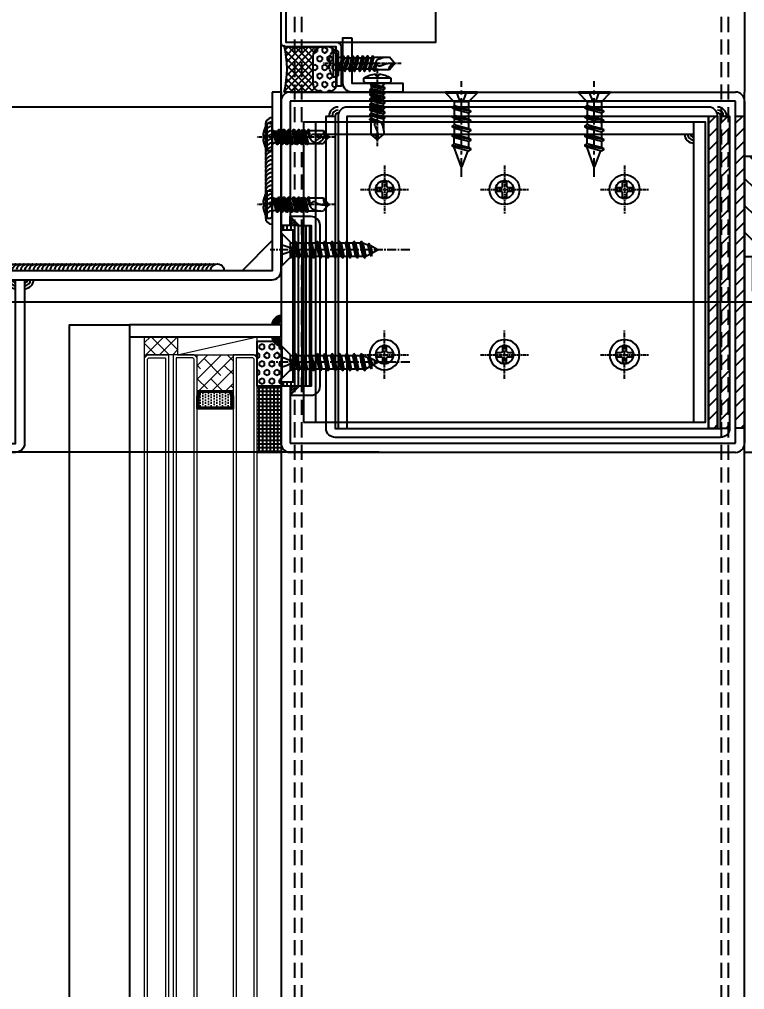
# Model space of a CAD drawing. Extents: x -3378 to 102197, y -3799 to 48702.
# Drawn here: x 85770 to 86011.7, y 23319.1 to 23642.3 of the extents above; entities that cross this region are included whole.
import ezdxf

# ---------------------------------------------------------------- set-up
doc = ezdxf.new("R2010")
doc.units = 0
for name, pattern in [('CEN1', [9, 6, -1, 1, -1]), ('CENTER', [2, 1.25, -0.25, 0.25, -0.25]), ('HIDDEN', [0.375, 0.25, -0.125])]:
    doc.linetypes.add(name, pattern=pattern)
for name, color, linetype in [('24WELD', 55, 'Continuous'), ('ARR', 6, 'Continuous'), ('BCM CL', 14, 'CENTER'), ('BCM-BKP', 6, 'Continuous'), ('BCM-DIM', 54, 'Continuous'), ('BCM-draft', 252, 'Continuous'), ('BCM-Extu', 4, 'Continuous'), ('BCM-GAK', 9, 'Continuous'), ('BCM-SIL', 8, 'Continuous'), ('CENTER', 4, 'CENTER'), ('CL', 14, 'CENTER'), ('DIM', 173, 'Continuous'), ('剖面線 HATCH', 251, 'Continuous'), ('泡棉', 8, 'Continuous'), ('矽利康', 9, 'Continuous'), ('螺絲 固定五金 FASTENERS', 124, 'Continuous'), ('螺絲、螺栓', 4, 'Continuous'), ('視覺模型鋁擠型暫替', 4, 'Continuous'), ('視覺模型鋁擠型暫替-RefEdit0', 4, 'Continuous'), ('金屬面材 METAL PANEL', 2, 'Continuous'), ('鋁擠型 AL. EXTRUSION', 3, 'Continuous'), ('鐵件 STEEL', 20, 'Continuous'), ('隱藏線 HIDDEN', 8, 'HIDDEN')]:
    doc.layers.add(name, color=color, linetype=linetype)
for name, color, linetype, lineweight in [('BCM-ALP', 7, 'Continuous', 0), ('BCM-GK', 252, 'Continuous', 5), ('BCM-GLA', 4, 'Continuous', 5)]:
    doc.layers.add(name, color=color, linetype=linetype, lineweight=lineweight)
doc.styles.add('GM_ANNO_TEXT', font='simplex.shx', dxfattribs={"width": 0.8})
doc.dimstyles.new('GM_DIM', dxfattribs={"dimscale": 0, "dimtxt": 20, "dimasz": 10, "dimexe": 5, "dimexo": 5, "dimgap": 5, "dimtad": 1, "dimdec": 0, "dimdsep": 46, "dimtxsty": 'GM_ANNO_TEXT', "dimblk": 'ARCHTICK', "dimcen": 0, "dimclrd": 4, "dimclre": 4, "dimclrt": 10, "dimadec": 0, "dimazin": 2, "dimtfac": 1, "dimtdec": 0, "dimtix": 1, "dimtofl": 0, "dimtmove": 2, "dimatfit": 3, "dimfxl": 1.5, "dimarcsym": 1})

# ---------------------------------------------------------------- blocks, each defined once
blk = doc.blocks.new('ASC-Facade Detail W1 & W2$0$CW_C1$0$NR-54')
for points in [[(-0.212, 1.246, 0.766396), (-0.442, -1.184, -0.994084), (-0.414, -1.194, 0.041271), (-0.212, -1.246, 0.632567), (-0.184, -1.205), (-0.23, -1.124, -0.575047), (-0.149, -0.985), (0.211, -0.985, -0.768251), (0.257, -1.159), (0.194, -1.195, 0.837568), (0.212, -1.246, 0.766396), (0.442, 1.184, -0.994084), (0.414, 1.194, 0.041271), (0.212, 1.246, 0.632567), (0.184, 1.205), (0.23, 1.124, -0.575047), (0.149, 0.985), (-0.211, 0.985, -0.768251), (-0.257, 1.159), (-0.194, 1.195, 0.837568)], [(-1.192, 0.202, 0.464153), (-1.1, 0.093), (-1.023, 0.093, -1), (-1.023, -0.093), (-1.1, -0.093, 0.464153), (-1.192, -0.202, 0.268255), (-0.42, -1.134, 0.481314), (-0.296, -1.059, -0.376214), (-0.149, -0.93), (0.211, -0.93, -0.348452), (0.355, -1.044, 0.468335), (0.483, -1.108, 0.253356), (1.192, -0.202, 0.464153), (1.1, -0.093), (1.023, -0.093, -1), (1.023, 0.093), (1.1, 0.093, 0.464153), (1.192, 0.202, 0.268255), (0.42, 1.134, 0.481314), (0.296, 1.059, -0.376214), (0.149, 0.93), (-0.211, 0.93, -0.348452), (-0.355, 1.044, 0.468335), (-0.483, 1.108, 0.253356)]]:
    blk.add_lwpolyline(points, format="xyb", close=True)
blk = doc.blocks.new('CW WINDOW SHADING')
at = {"layer": '鋁擠型 AL. EXTRUSION'}
h = blk.add_hatch(dxfattribs=at)
h.set_pattern_fill('ANSI31', color=256, scale=50.8, style=0)
h.set_pattern_definition([(135, (-79898.378, 10971.907), (4.49012806, 4.49012806), [])])
h.paths.add_polyline_path([(-10.91, 26.84), (-7.55, 26.84), (-7.55, 60.07), (-10.91, 60.07)])
h = blk.add_hatch(dxfattribs=at)
h.set_pattern_fill('ANSI31', color=256, scale=50.8, style=0)
h.set_pattern_definition([(135, (-79909.291, 10956.907), (4.49012806, 4.49012806), [])])
edge = h.paths.add_edge_path()
edge.add_arc((24.86, -70.34), 0.6, 31.3464, 211.3464, ccw=False)
edge.add_arc((6.58, -81.47), 22, 360, 391.3464, ccw=False)
edge.add_line((28.58, -81.47), (28.58, -107.91))
edge.add_arc((22.58, -107.91), 6, 330, 360, ccw=False)
edge.add_line((27.78, -110.91), (27.42, -111.54))
edge.add_arc((25.68, -110.54), 2, 270, 330, ccw=False)
edge.add_line((25.68, -112.54), (24.76, -112.54))
edge.add_arc((24.76, -112.04), 0.5, 90, 270, ccw=False)
edge.add_line((24.76, -111.54), (25.68, -111.54))
edge.add_arc((25.68, -110.54), 1, 270, 330)
edge.add_line((26.55, -111.04), (27.37, -109.61))
edge.add_arc((27.04, -109.42), 0.381, 330, 450)
edge.add_line((27.04, -109.04), (18.12, -109.04))
edge.add_arc((18.12, -109.42), 0.381, 450, 570)
edge.add_line((17.79, -109.61), (18.62, -111.04))
edge.add_arc((19.48, -110.54), 1, 210, 270)
edge.add_line((19.48, -111.54), (20.41, -111.54))
edge.add_arc((20.41, -112.04), 0.5, 270, 450, ccw=False)
edge.add_line((20.41, -112.54), (19.48, -112.54))
edge.add_arc((19.48, -110.54), 2, 210, 270, ccw=False)
edge.add_line((17.75, -111.54), (17.39, -110.91))
edge.add_arc((22.58, -107.91), 6, 180, 210, ccw=False)
edge.add_line((16.58, -107.91), (16.58, -87.96))
edge.add_line((16.58, -87.96), (17.48, -87.96))
edge.add_line((17.48, -87.96), (17.48, -89.63))
edge.add_arc((17.86, -89.63), 0.381, 540, 630)
edge.add_line((17.86, -90.01), (19.5, -90.01))
edge.add_arc((19.5, -89.63), 0.381, 270, 360)
edge.add_line((19.88, -89.63), (19.88, -82.49))
edge.add_arc((19.5, -82.49), 0.381, 360, 450)
edge.add_line((19.5, -82.11), (17.86, -82.11))
edge.add_arc((17.86, -82.49), 0.381, 450, 540)
edge.add_line((17.48, -82.49), (17.48, -84.15))
edge.add_line((17.48, -84.15), (16.58, -84.15))
edge.add_line((16.58, -84.15), (16.58, -81.47))
edge.add_arc((38.58, -81.47), 22, 508.6536, 540, ccw=False)
edge.add_arc((20.31, -70.34), 0.6, 328.6536, 508.6536, ccw=False)
edge.add_arc((38.58, -81.47), 20.8, 508.6536, 536.3089)
edge.add_arc((18.21, -80.16), 0.381, 536.3089, 630)
edge.add_line((18.21, -80.54), (21.81, -80.54))
edge.add_arc((21.81, -81.04), 0.5, 270, 450, ccw=False)
edge.add_line((21.81, -81.54), (21.16, -81.54))
edge.add_arc((21.16, -81.92), 0.381, 450, 540)
edge.add_line((20.78, -81.92), (20.78, -89.63))
edge.add_arc((21.16, -89.63), 0.381, 540, 630)
edge.add_line((21.16, -90.01), (27.2, -90.01))
edge.add_arc((27.2, -89.63), 0.381, 270, 360)
edge.add_line((27.58, -89.63), (27.58, -81.92))
edge.add_arc((27.2, -81.92), 0.381, 360, 450)
edge.add_line((27.2, -81.54), (26.36, -81.54))
edge.add_arc((26.36, -81.04), 0.5, 90, 270, ccw=False)
edge.add_line((26.36, -80.54), (26.96, -80.54))
edge.add_arc((26.96, -80.16), 0.381, 270, 363.6911)
edge.add_arc((6.58, -81.47), 20.8, 363.6911, 391.3464)
edge = h.paths.add_edge_path(flags=16)
edge.add_line((27.54, -91.58), (27.54, -107.58))
edge.add_arc((27.28, -107.58), 0.254, 270, 360, ccw=False)
edge.add_line((27.28, -107.84), (17.88, -107.84))
edge.add_arc((17.88, -107.58), 0.254, 180, 270, ccw=False)
edge.add_line((17.63, -107.58), (17.63, -91.84))
edge.add_arc((17.88, -91.84), 0.254, 90, 180, ccw=False)
edge.add_line((17.88, -91.58), (27.54, -91.58))
for p, q in [((182.85, 85), (-3.68, 85)), ((51.35, 83.12), (51.35, 69.19)), ((95.8, 83.12), (95.8, 69.19)), ((113.26, 71.86), (37.06, 71.86)), ((53.51, 71.01), (49.24, 71.01)), ((93.64, 71.01), (97.91, 71.01)), ((62.46, 33.12), (62.46, 39.47)), ((56.11, 36.3), (19.6, 36.3)), ((22.58, 36.3), (22.58, -80.3)), ((30.36, 36.3), (30.36, -197.94)), ((59.29, 36.3), (65.64, 36.3)), ((68.81, 36.3), (105.32, 36.3)), ((62.46, 29.95), (62.46, -6.57)), ((199.2, 10.18), (184.49, 10.18)), ((186.37, 12.07), (186.37, 8.3))]:
    blk.add_line(p, q, dxfattribs=at)
for points in [[(187.9, 84.41), (187.14, 84.83), (186.29, 85), (-3.68, 85), (-4.61, 84.83), (-5.38, 84.49), (-6.05, 83.9), (-6.48, 83.14), (-6.65, 82.29), (-6.65, 26.15), (-8.26, 26.15), (-8.26, 15.48), (-8.09, 14.89), (-7.75, 14.38), (-7.24, 14.04), (-6.65, 13.87), (-6.05, 14.04), (-5.55, 14.38), (-5.21, 14.89), (-5.12, 15.48), (-5.12, 80.43), (-4.95, 81.36), (-4.53, 82.21), (-3.94, 82.8), (-3.09, 83.22), (-2.16, 83.39), (184.51, 83.39), (185.45, 83.31), (186.21, 82.88), (186.89, 82.29), (187.31, 81.53), (187.48, 80.6), (187.48, 2.34), (189.09, 2.34), (189.09, 82.21), (188.92, 83.05), (188.49, 83.81)], [(113.26, -31.18), (113.26, 76.62), (37.06, 76.62), (37.06, -31.18)], [(-10.91, 26.84), (-7.55, 26.84), (-7.55, 60.07), (-10.91, 60.07)], [(190.66, 18.18), (189.09, 18.18), (189.09, 2.33), (186.55, 2.33), (186.55, -0.21), (189.09, -0.21), (189.09, -18.32), (183.52, -18.32), (183.52, -11.34), (181.95, -11.34), (181.95, -20.86), (189.09, -20.86), (189.09, -30.22), (189.34, -30.48), (189.09, -30.73), (189.09, -40), (219.26, -40), (220.84, -38.43), (194.01, -38.43), (194.01, -35.73), (192.44, -35.73), (192.44, -38.43), (190.66, -38.43), (190.66, -22.64), (192.44, -22.64), (192.44, -25.33), (194.01, -25.33), (194.01, -21.07), (190.66, -21.07), (190.66, -0.21), (194.01, -0.21), (194.01, 2.33), (190.66, 2.33), (190.66, 18.18)], [(22.58, -80.3), (22.05, -82.6)], [(22.58, -80.3), (24.61, -81.51)]]:
    blk.add_lwpolyline(points, close=True, dxfattribs=at)
blk.add_lwpolyline([(116.17, -40), (182.73, -40), (183.61, -40), (187.6, -40, 0.153915), (187.83, -39.93), (188.92, -39.16, 0.73323), (188.69, -38.43), (187.51, -38.43), (183.61, -38.43), (182.73, -38.43), (181.54, -38.43, -0.414214), (181.14, -38.02), (181.14, -11.75, -0.414214), (181.54, -11.34), (182.34, -11.34), (183.12, -11.34, -0.414214), (183.52, -11.75), (183.52, -13.14), (183.52, -17.29, 0.414214), (183.93, -17.7), (184.69, -17.7, 0.414214), (185.1, -17.29), (185.1, -16.73), (185.1, -10.17, 0.414214), (184.69, -9.76), (179.97, -9.76, 0.414214), (179.56, -10.17), (179.56, -37.13), (179.56, -38.02, -0.414214), (179.16, -38.43), (178.53, -38.43), (177.97, -38.43), (166.43, -38.43), (166.3, -38.55, -0.414214), (166.05, -38.55), (165.92, -38.43), (118, -38.43), (115.41, -38.43, 0.668179), (115.12, -39.12), (115.88, -39.88, 0.198912), (116.17, -40)], format="xyb", dxfattribs=at)
for points in [[(24.35, -70.65, -1), (25.37, -70.03, -0.137634), (28.58, -81.47), (28.58, -107.91, -0.131652), (27.78, -110.91), (27.42, -111.54, -0.267949), (25.68, -112.54), (24.76, -112.54, -1), (24.76, -111.54), (25.68, -111.54, 0.267949), (26.55, -111.04), (27.37, -109.61, 0.57735), (27.04, -109.04), (18.12, -109.04, 0.57735), (17.79, -109.61), (18.62, -111.04, 0.267949), (19.48, -111.54), (20.41, -111.54, -1), (20.41, -112.54), (19.48, -112.54, -0.267949), (17.75, -111.54), (17.39, -110.91, -0.131652), (16.58, -107.91), (16.58, -87.96), (17.48, -87.96), (17.48, -89.63, 0.414214), (17.86, -90.01), (19.5, -90.01, 0.414214), (19.88, -89.63), (19.88, -82.49, 0.414214), (19.5, -82.11), (17.86, -82.11, 0.414214), (17.48, -82.49), (17.48, -84.15), (16.58, -84.15), (16.58, -81.47, -0.137634), (19.79, -70.03, -1), (20.82, -70.65, 0.121258), (17.83, -80.13, 0.433211), (18.21, -80.54), (21.81, -80.54, -1), (21.81, -81.54), (21.16, -81.54, 0.414214), (20.78, -81.92), (20.78, -89.63, 0.414214), (21.16, -90.01), (27.2, -90.01, 0.414214), (27.58, -89.63), (27.58, -81.92, 0.414214), (27.2, -81.54), (26.36, -81.54, -1), (26.36, -80.54), (26.96, -80.54, 0.433211), (27.34, -80.13, 0.121258)], [(17.63, -91.58), (27.28, -91.58, -0.414214), (27.54, -91.84), (27.54, -107.58, -0.414214), (27.28, -107.84), (17.88, -107.84, -0.414214), (17.63, -107.58)], [(27.54, -91.58), (27.54, -107.58, -0.414214), (27.28, -107.84), (17.88, -107.84, -0.414214), (17.63, -107.58), (17.63, -91.84, -0.414214), (17.88, -91.58)]]:
    blk.add_lwpolyline(points, format="xyb", close=True, dxfattribs=at)
at = {"layer": '鋁擠型 AL. EXTRUSION', "const_width": 2.39}
blk.add_lwpolyline([(25.12, -83.21, -1), (22.9, -84.08, -1)], format="xyb", close=True, dxfattribs=at)
at = {"layer": '鋁擠型 AL. EXTRUSION'}
for radius in [39.88, 36.51]:
    blk.add_circle((62.46, 36.3), radius, dxfattribs=at)
at = {"layer": '鋁擠型 AL. EXTRUSION', "xscale": 25.39999999850988, "yscale": 25.39999999850988, "zscale": 25.39999999850988}
blk.add_blockref('ASC-Facade Detail W1 & W2$0$CW_C1$0$NR-54', (62.46, 36.3), dxfattribs=at)
blk = doc.blocks.new('6t 矽酸鈣板')
blk.add_blockref('CW WINDOW SHADING', (10.91, 38.43, 0))
blk = doc.blocks.new('*u164')
at = {"layer": '泡棉'}
h = blk.add_hatch(dxfattribs=at)
h.set_pattern_fill('HEX', color=256, scale=0.3)
h.set_pattern_definition([(0, (-4141.5022, 978.2385), (0, 1.6497784), [0.9525, -1.905]), (120, (-4141.5022, 978.2385), (-1.42875, -0.8248892), [0.9525, -1.905]), (60, (-4140.5497, 978.2385), (-1.42875, 0.8248892), [0.9525, -1.905])])
edge = h.paths.add_edge_path()
edge.add_line((-12, 9.53), (-3, 9.53))
edge.add_arc((-3, 12.53), 3, 270, 360)
edge.add_line((0, 12.53), (0, 14.53))
edge.add_arc((-3, 14.53), 3, 0, 90)
edge.add_line((-3, 17.53), (-12, 17.53))
edge.add_arc((-12, 14.53), 3, 90, 180)
edge.add_line((-15, 14.53), (-15, 12.53))
edge.add_arc((-12, 12.53), 3, 180, 270)
at = {"layer": '矽利康'}
h = blk.add_hatch(dxfattribs=at)
h.set_pattern_fill('ANSI37', color=256, scale=0.5, style=0)
h.set_pattern_definition([(45, (-4141.5022, 978.2385), (-1.122532, 1.122532), []), (135, (-4141.5022, 978.2385), (-1.122532, -1.122532), [])])
edge = h.paths.add_edge_path()
edge.add_arc((-7.73, -32.06), 32.98, 76.4372, 103.5628)
edge.add_arc((-16.6, 1.13), 1.6, 315, 360)
edge.add_line((-15, 1.13), (-15, 12.53))
edge.add_arc((-12, 12.53), 3, 180, 270)
edge.add_line((-12, 9.53), (-3, 9.53))
edge.add_arc((-3, 12.53), 3, 270, 360)
edge.add_line((0, 12.53), (0, 0))
at = {"layer": '泡棉'}
blk.add_lwpolyline([(-12, 9.53), (-3, 9.53, 0.414214), (0, 12.53), (0, 14.53, 0.414214), (-3, 17.53), (-12, 17.53, 0.414214), (-15, 14.53), (-15, 12.53, 0.414214)], format="xyb", close=True, dxfattribs=at)
at = {"layer": '矽利康'}
blk.add_lwpolyline([(0, 0, 0.118914), (-15.47, 0, 0.198912), (-15, 1.13), (-15, 12.53, 0.414214), (-12, 9.53), (-3, 9.53, 0.414214), (0, 12.53)], format="xyb", close=True, dxfattribs=at)
blk = doc.blocks.new('A$C20AE7E0D')
at = {"layer": 'ARR', "color": 0, "linetype": 'ByBlock', "ltscale": 0.3}
for p, q in [((-1.61, -4.5), (-1.61, 4.5)), ((0.5, 2.24), (1.14, 1.9)), ((0.72, 2.13), (1.65, -2.5)), ((1.89, 1.9), (1.14, 1.9)), ((2.24, 2.5), (3.24, -2.5)), ((3.48, 1.9), (2.73, 1.9)), ((3.83, 2.5), (4.83, -2.5)), ((5.07, 1.9), (4.32, 1.9)), ((5.42, 2.5), (6.42, -2.5)), ((6.81, 1.9), (5.91, 1.9)), ((7.16, 2.5), (8.16, -2.5)), ((8.4, 1.9), (7.65, 1.9)), ((8.75, 2.5), (9.75, -2.5)), ((10.14, 1.9), (9.24, 1.9)), ((10.49, 2.5), (11.49, -2.5)), ((11.73, 1.9), (10.98, 1.9)), ((12.08, 2.5), (12.7, -0.6)), ((17.12, 2.1), (12.46, 2.1)), ((18.83, 0.06), (17.12, 2.1)), ((18.83, 0.06), (18.95, 0.06)), ((19, -0.01), (19, 0.01)), ((2.14, -1.9), (2.89, -1.9)), ((3.73, -1.9), (4.48, -1.9)), ((5.32, -1.9), (6.07, -1.9)), ((6.91, -1.9), (7.81, -1.9)), ((8.65, -1.9), (9.4, -1.9)), ((10.24, -1.9), (11.14, -1.9)), ((11.87, -2.1), (15.91, -2.1)), ((18.83, -0.06), (17.12, -2.1)), ((18.83, -0.06), (18.95, -0.06))]:
    blk.add_line(p, q, dxfattribs=at)
at = {"layer": 'ARR', "color": 0, "linetype": 'CENTER', "ltscale": 0.87}
blk.add_line((21, 0), (-5.1, 0), dxfattribs=at)
at = {"layer": 'ARR', "color": 0, "linetype": 'ByBlock', "ltscale": 0.3}
blk.add_lwpolyline([(-2.98, -0.5, 0.134476), (-1.61, -4.5), (-0.58, -4.5, 0.198912), (-0.44, -4.44), (-0.06, -4.06, 0.198912), (0, -3.92), (0, 3.92, 0.198912), (-0.06, 4.06), (-0.44, 4.44, 0.198912), (-0.58, 4.5), (-1.61, 4.5, 0.134562), (-2.98, 0.5), (-2.48, 0.5), (-2.48, -0.5), (-2.98, -0.5)], format="xyb", dxfattribs=at)
blk.add_lwpolyline([(1.14, 1.9), (2.14, -1.9), (1.8, -2.5), (1.65, -2.5), (1.3, -1.9), (0.3, 1.9), (0.5, 2.24)], dxfattribs=at)
for points in [[(3.24, -2.5), (2.89, -1.9), (1.89, 1.9), (2.24, 2.5), (2.39, 2.5), (2.73, 1.9), (3.73, -1.9), (3.39, -2.5)], [(4.83, -2.5), (4.48, -1.9), (3.48, 1.9), (3.83, 2.5), (3.98, 2.5), (4.32, 1.9), (5.32, -1.9), (4.98, -2.5)], [(6.42, -2.5), (6.07, -1.9), (5.07, 1.9), (5.42, 2.5), (5.57, 2.5), (5.91, 1.9), (6.91, -1.9), (6.57, -2.5)], [(8.16, -2.5), (7.81, -1.9), (6.81, 1.9), (7.16, 2.5), (7.31, 2.5), (7.65, 1.9), (8.65, -1.9), (8.31, -2.5)], [(9.75, -2.5), (9.4, -1.9), (8.4, 1.9), (8.75, 2.5), (8.9, 2.5), (9.24, 1.9), (10.24, -1.9), (9.9, -2.5)], [(11.49, -2.5), (11.14, -1.9), (10.14, 1.9), (10.49, 2.5), (10.64, 2.5), (10.98, 1.9), (11.98, -1.9), (11.64, -2.5)], [(12.08, 2.5), (11.73, 1.9), (12.7, -0.6), (12.46, 2.1), (12.23, 2.5)]]:
    blk.add_lwpolyline(points, close=True, dxfattribs=at)
for centre, radius, start, end in [((0.67, 3.07), 0.874, 220.3388, 257.7802), ((13.86, -0.29), 1.2, 56.152, 236.152), ((17.85, 6.88), 7.01, 241.6458, 278.008), ((18.9, 1.75), 1.82, 168.8617, 267.6865), ((18.95, 0.01), 0.05, 0, 90), ((1.17, -3.34), 1.44, 84.7312, 144.22), ((16.52, 4.88), 7.01, 241.6458, 274.9541), ((18.95, -0.01), 0.05, 270, 0)]:
    blk.add_arc(centre, radius, start, end, dxfattribs=at)
blk = doc.blocks.new('*U77')
at = {"color": 0, "linetype": 'ByBlock'}
blk.add_blockref('A$C20AE7E0D', (0, 0), dxfattribs=at)
blk = doc.blocks.new('*U654')
for centre, end in [((-143.92, 4.67), 286.35291), ((-141.43, 4.59), 286.35291), ((-138.93, 4.5), 286.35291), ((-136.43, 4.42), 286.35291), ((-133.93, 4.34), 286.35291), ((-131.43, 4.26), 286.35291), ((-128.93, 4.18), 286.35291), ((-126.43, 4.1), 286.35291), ((-123.93, 4.02), 286.35291), ((-121.44, 3.94), 286.35291), ((-118.94, 3.86), 286.35291), ((-116.44, 3.78), 286.35291), ((-113.94, 3.69), 286.35291), ((-111.44, 3.61), 286.35291), ((-108.94, 3.53), 286.35291), ((-106.44, 3.45), 286.35291), ((-103.95, 3.37), 286.35291), ((-101.45, 3.29), 286.35291), ((-98.95, 3.21), 286.35291), ((-96.45, 3.13), 286.35291), ((-93.95, 3.05), 286.35291), ((-91.45, 2.96), 286.35291), ((-88.95, 2.88), 286.35291), ((-86.45, 2.8), 286.35291), ((-83.96, 2.72), 286.35291), ((-81.46, 2.64), 286.35291), ((-78.96, 2.56), 286.35291), ((-76.46, 2.48), 286.35291), ((-73.96, 2.4), 286.35291), ((-71.46, 2.32), 286.35291), ((-68.96, 2.24), 286.35291), ((-66.47, 2.15), 286.35291), ((-63.97, 2.07), 286.35291), ((-61.47, 1.99), 286.35291), ((-58.97, 1.91), 286.35291), ((-56.47, 1.83), 286.35291), ((-53.97, 1.75), 286.35291), ((-51.47, 1.67), 286.35291), ((-48.97, 1.59), 286.35291), ((-46.48, 1.51), 286.35291), ((-43.98, 1.43), 286.35291), ((-41.48, 1.34), 286.35291), ((-38.98, 1.26), 286.35291), ((-36.48, 1.18), 286.35291), ((-33.98, 1.1), 286.35291), ((-31.48, 1.02), 286.35291), ((-28.98, 0.94), 286.35291), ((-26.49, 0.86), 286.35291), ((-23.99, 0.78), 286.35291), ((-21.49, 0.7), 286.35291), ((-18.99, 0.62), 286.35291), ((-16.49, 0.53), 286.35291), ((-13.99, 0.45), 286.35291), ((-11.49, 0.37), 286.35291), ((-9, 0.29), 286.35291), ((-6.5, 0.21), 286.35291), ((-4, 0.13), 358.14306)]:
    blk.add_arc(centre, 4, 178.14306, end)
blk = doc.blocks.new('*U655')
for centre, end in [((-0.21, -6.5), 16.35292), ((-0.13, -4), 88.14307), ((-0.37, -11.49), 16.35292), ((-0.29, -9), 16.35292), ((-0.53, -16.49), 16.35292), ((-0.45, -13.99), 16.35292), ((-0.78, -23.99), 16.35292), ((-0.7, -21.49), 16.35292), ((-0.62, -18.99), 16.35292), ((-0.94, -28.98), 16.35292), ((-0.86, -26.49), 16.35292), ((-1.1, -33.98), 16.35292), ((-1.02, -31.48), 16.35292), ((-1.26, -38.98), 16.35292), ((-1.18, -36.48), 16.35292), ((-1.51, -46.48), 16.35292), ((-1.43, -43.98), 16.35292), ((-1.34, -41.48), 16.35292), ((-1.67, -51.47), 16.35292), ((-1.59, -48.97), 16.35292), ((-1.83, -56.47), 16.35292), ((-1.75, -53.97), 16.35292), ((-1.91, -58.97), 16.35292)]:
    blk.add_arc(centre, 4, 268.14307, end)
blk = doc.blocks.new('組件01')
at = {"layer": '視覺模型鋁擠型暫替', "color": 7, "linetype": 'Continuous'}
for centre, radius, start, end in [((-88.5, 0), 3, 180, 270), ((-88.5, 0), 2, 180, 270), ((-88.5, 0), 1, 180, 270), ((-85.5, 0), 1, 270, 0), ((-85.5, 0), 2, 270, 0), ((-85.5, 0), 3, 270, 0)]:
    blk.add_arc(centre, radius, start, end, dxfattribs=at)
at = {"layer": '金屬面材 METAL PANEL', "linetype": 'Continuous'}
blk.add_line((-3, 13), (-13, 3), dxfattribs=at)
blk.add_lwpolyline([(-3, 62.5), (-3, 3), (-110, 3), (-110, 0), (-3, 0, 0.414214), (0, 3), (0, 62.5)], format="xyb", close=True, dxfattribs=at)
blk.add_lwpolyline([(-3, 57.5), (-105, 57.5), (-105, 3)], dxfattribs=at)
blk.add_lwpolyline([(-85.5, 0), (-85.5, -54.5, -0.414214), (-88.5, -57.5), (-130.5, -57.5), (-130.5, -54.5), (-88.5, -54.5), (-88.5, 0)], format="xyb", dxfattribs=at)
at = {"layer": '24WELD', "zscale": 0.5625}
for name, p, xscale, yscale, rotation in [('*U655', (-3, 18.48), 0.5625, 0.5625, 181.8569201425871), ('*U654', (-18.97, 3), -0.5625000000000022, 0.5625000000000022, 178.1430628016457)]:
    blk.add_blockref(name, p, dxfattribs=dict(at, xscale=xscale, yscale=yscale, rotation=rotation))
at = {"layer": '螺絲 固定五金 FASTENERS'}
for p in [(-3, 47.5), (-3, 25)]:
    blk.add_blockref('*U77', p, dxfattribs=at)
blk = doc.blocks.new('A$C4E2A2353')
at = {"layer": 'ARR', "color": 0, "linetype": 'ByBlock', "ltscale": 0.3}
for p, q in [((0.3, -5.3), (0.3, 5.3)), ((3.1, -2.5), (3.1, 2.5)), ((4.38, 2.15), (3.1, 2.15)), ((3.1, 1.24), (3.82, -2.16)), ((4.71, 2.87), (4.38, 2.15)), ((4.38, 2.15), (5.3, -2.16)), ((4.43, 1.96), (5.34, -2.36)), ((5.34, 2.15), (4.71, 2.87)), ((4.71, 2.87), (5.93, -2.88)), ((4.89, 2.06), (5.8, -2.26)), ((6.82, 2.15), (5.34, 2.15)), ((5.34, 2.15), (6.26, -2.16)), ((5.34, 2.15), (6.26, -2.16)), ((7.15, 2.87), (6.82, 2.15)), ((6.82, 2.15), (7.74, -2.16)), ((6.86, 1.96), (7.78, -2.36)), ((7.78, 2.15), (7.15, 2.87)), ((7.15, 2.87), (8.37, -2.88)), ((7.32, 2.06), (8.24, -2.26)), ((9.26, 2.15), (7.78, 2.15)), ((7.78, 2.15), (8.7, -2.16)), ((7.78, 2.15), (8.7, -2.16)), ((9.59, 2.87), (9.26, 2.15)), ((9.26, 2.15), (10.17, -2.16)), ((9.3, 1.96), (10.21, -2.36)), ((10.22, 2.15), (9.59, 2.87)), ((9.59, 2.87), (10.81, -2.88)), ((9.76, 2.06), (10.67, -2.26)), ((11.7, 2.15), (10.22, 2.15)), ((10.22, 2.15), (11.13, -2.16)), ((10.22, 2.15), (11.13, -2.16)), ((12.02, 2.87), (11.7, 2.15)), ((11.7, 2.15), (12.61, -2.16)), ((11.74, 1.96), (12.65, -2.36)), ((12.66, 2.15), (12.02, 2.87)), ((12.02, 2.87), (13.24, -2.88)), ((12.2, 2.06), (13.11, -2.26)), ((14.13, 2.15), (12.66, 2.15)), ((12.66, 2.15), (13.57, -2.16)), ((12.66, 2.15), (13.57, -2.16)), ((14.46, 2.87), (14.13, 2.15)), ((14.13, 2.15), (15.05, -2.16)), ((14.18, 1.96), (15.09, -2.36)), ((15.09, 2.15), (14.46, 2.87)), ((14.46, 2.87), (15.68, -2.88)), ((14.64, 2.06), (15.55, -2.26)), ((16.57, 2.15), (15.09, 2.15)), ((15.09, 2.15), (16.01, -2.16)), ((15.09, 2.15), (16.01, -2.16)), ((16.9, 2.87), (16.57, 2.15)), ((16.57, 2.15), (17.49, -2.16)), ((16.61, 1.96), (17.53, -2.36)), ((17.53, 2.15), (16.9, 2.87)), ((16.9, 2.87), (18.12, -2.88)), ((17.07, 2.06), (17.99, -2.26)), ((19.01, 2.15), (17.53, 2.15)), ((17.53, 2.15), (18.45, -2.16)), ((17.53, 2.15), (18.45, -2.16)), ((19.34, 2.87), (19.01, 2.15)), ((19.01, 2.15), (19.92, -2.16)), ((19.05, 1.96), (19.96, -2.36)), ((19.97, 2.15), (19.34, 2.87)), ((19.34, 2.87), (20.56, -2.88)), ((19.51, 2.06), (20.42, -2.26)), ((21.45, 2.15), (19.97, 2.15)), ((19.97, 2.15), (20.88, -2.16)), ((19.97, 2.15), (20.88, -2.16)), ((21.77, 2.87), (21.45, 2.15)), ((21.77, 2.87), (21.45, 2.15)), ((21.45, 2.15), (22.36, -2.16)), ((21.45, 2.15), (22.36, -2.16)), ((21.49, 1.96), (22.4, -2.36)), ((21.49, 1.96), (22.4, -2.36)), ((22.41, 2.15), (21.77, 2.87)), ((21.77, 2.87), (22.99, -2.88)), ((22.41, 2.15), (21.77, 2.87)), ((21.77, 2.87), (22.99, -2.88)), ((21.95, 2.06), (22.86, -2.26)), ((21.95, 2.06), (22.86, -2.26)), ((23.88, 2.15), (22.41, 2.15)), ((22.41, 2.15), (23.32, -2.16)), ((23.88, 2.15), (22.41, 2.15)), ((22.41, 2.15), (23.32, -2.16)), ((22.41, 2.15), (23.32, -2.16)), ((22.41, 2.15), (23.32, -2.16)), ((24.21, 2.87), (23.88, 2.15)), ((24.21, 2.87), (23.88, 2.15)), ((23.88, 2.15), (24.8, -2.16)), ((23.88, 2.15), (24.8, -2.16)), ((23.93, 1.96), (24.84, -2.36)), ((23.93, 1.96), (24.84, -2.36)), ((24.84, 2.15), (24.21, 2.87)), ((24.21, 2.87), (25.43, -2.88)), ((24.84, 2.15), (24.21, 2.87)), ((24.21, 2.87), (25.43, -2.88)), ((24.38, 2.06), (25.3, -2.26)), ((24.38, 2.06), (25.3, -2.26)), ((26.32, 2.15), (24.84, 2.15)), ((24.84, 2.15), (25.76, -2.16)), ((26.32, 2.15), (24.84, 2.15)), ((24.84, 2.15), (25.76, -2.16)), ((24.84, 2.15), (25.76, -2.16)), ((24.84, 2.15), (25.76, -2.16)), ((26.65, 2.87), (26.32, 2.15)), ((26.65, 2.87), (26.32, 2.15)), ((26.32, 2.15), (27.24, -2.16)), ((26.32, 2.15), (27.24, -2.16)), ((26.36, 1.96), (27.28, -2.36)), ((26.36, 1.96), (27.28, -2.36)), ((27.28, 2.15), (26.65, 2.87)), ((26.65, 2.87), (27.87, -2.88)), ((27.28, 2.15), (26.65, 2.87)), ((26.65, 2.87), (27.87, -2.88)), ((26.82, 2.06), (27.74, -2.26)), ((26.82, 2.06), (27.74, -2.26)), ((28.91, 1.45), (27.28, 2.15)), ((27.28, 2.15), (28.19, -2.16)), ((27.28, 2.15), (28.19, -2.16)), ((27.28, 2.15), (28.19, -2.16)), ((27.28, 2.15), (28.19, -2.16)), ((29.24, 2.17), (28.91, 1.45)), ((28.91, 1.45), (29.52, -1.46)), ((29.96, 0.99), (29.24, 2.17)), ((29.24, 2.17), (30.16, -2.18)), ((32.25, 0), (29.96, 1.25)), ((29.96, 0.99), (30.39, -1)), ((32.26, 0), (32.25, 0)), ((3.1, -1.02), (3.49, -2.88)), ((3.1, -2.44), (3.49, -2.88)), ((3.49, -2.88), (3.82, -2.16)), ((3.82, -2.16), (5.3, -2.16)), ((5.3, -2.16), (5.93, -2.88)), ((5.93, -2.88), (6.26, -2.16)), ((6.26, -2.16), (7.74, -2.16)), ((7.74, -2.16), (8.37, -2.88)), ((8.37, -2.88), (8.7, -2.16)), ((8.7, -2.16), (10.17, -2.16)), ((10.17, -2.16), (10.81, -2.88)), ((10.81, -2.88), (11.13, -2.16)), ((11.13, -2.16), (12.61, -2.16)), ((12.61, -2.16), (13.24, -2.88)), ((13.24, -2.88), (13.57, -2.16)), ((13.57, -2.16), (15.05, -2.16)), ((15.05, -2.16), (15.68, -2.88)), ((15.68, -2.88), (16.01, -2.16)), ((16.01, -2.16), (17.49, -2.16)), ((17.49, -2.16), (18.12, -2.88)), ((18.12, -2.88), (18.45, -2.16)), ((18.45, -2.16), (19.92, -2.16)), ((19.92, -2.16), (20.56, -2.88)), ((20.56, -2.88), (20.88, -2.16)), ((20.88, -2.16), (22.36, -2.16)), ((22.36, -2.16), (22.99, -2.88)), ((22.36, -2.16), (22.99, -2.88)), ((22.99, -2.88), (23.32, -2.16)), ((22.99, -2.88), (23.32, -2.16)), ((23.32, -2.16), (24.8, -2.16)), ((23.32, -2.16), (24.8, -2.16)), ((24.8, -2.16), (25.43, -2.88)), ((24.8, -2.16), (25.43, -2.88)), ((25.43, -2.88), (25.76, -2.16)), ((25.43, -2.88), (25.76, -2.16)), ((25.76, -2.16), (27.24, -2.16)), ((25.76, -2.16), (27.24, -2.16)), ((27.24, -2.16), (27.87, -2.88)), ((27.24, -2.16), (27.87, -2.88)), ((27.87, -2.88), (28.19, -2.16)), ((27.87, -2.88), (28.19, -2.16)), ((28.19, -2.16), (29.52, -1.46)), ((29.52, -1.46), (30.16, -2.18)), ((30.16, -2.18), (30.39, -1)), ((30.39, -1), (32.25, -0.01)), ((32.25, -0.01), (32.26, 0))]:
    blk.add_line(p, q, dxfattribs=at)
at = {"layer": 'ARR', "color": 0, "linetype": 'CEN1', "ltscale": 0.5}
blk.add_line((42.86, 0), (-3.62, 0), dxfattribs=at)
at = {"layer": 'ARR', "color": 0, "linetype": 'ByBlock', "ltscale": 0.3}
blk.add_lwpolyline([(3.1, 2.5), (0.3, 5.3), (0, 5.3), (0, -5.3), (0.3, -5.3), (3.1, -2.5)], dxfattribs=at)
blk.add_lwpolyline([(0, -1.61, 0.048054), (2.67, -0.68, 0.292428), (3.1, 0, 0.292428), (2.67, 0.68, 0.048054), (0, 1.61, 0.048054)], format="xyb", dxfattribs=at)
blk = doc.blocks.new('*U920')
at = {"layer": '螺絲、螺栓', "color": 0, "linetype": 'ByBlock', "xscale": -1, "rotation": 180}
blk.add_blockref('A$C4E2A2353', (0, 0), dxfattribs=at)
blk = doc.blocks.new('*U35')
blk.add_lwpolyline([(1.22, 0.68), (2.48, 0.68, -0.398336), (3.02, 0.16, -0.027263), (3.02, -0.16, -0.398336), (2.48, -0.68), (1.22, -0.68, 0.414214), (0.68, -1.22), (0.68, -2.48, -0.398336), (0.16, -3.02, -0.027263), (-0.16, -3.02, -0.398336), (-0.68, -2.48), (-0.68, -1.22, 0.414214), (-1.22, -0.68), (-2.48, -0.68, -0.398336), (-3.02, -0.16, -0.027263), (-3.02, 0.16, -0.398336), (-2.48, 0.68), (-1.22, 0.68, 0.414214), (-0.68, 1.22), (-0.68, 2.48, -0.398336), (-0.16, 3.02, -0.027263), (0.16, 3.02, -0.398336), (0.68, 2.48), (0.68, 1.22, 0.414214)], format="xyb", close=True)
blk.add_circle((0, 0), 5)
at = {"layer": 'CL'}
for p, q in [((0, 8.04), (0, -8.04)), ((-8.04, 0), (8.04, 0))]:
    blk.add_line(p, q, dxfattribs=at)
blk = doc.blocks.new('圓孔6mm')
at = {"layer": '視覺模型鋁擠型暫替', "color": 6, "linetype": 'Continuous'}
blk.add_circle((0, 0), 3, dxfattribs=at)
at = {"layer": 'BCM-draft'}
blk.add_blockref('*U35', (0, 0), dxfattribs=at)
blk = doc.blocks.new('上下水槽合併托架用')
at = {"layer": '視覺模型鋁擠型暫替-RefEdit0', "color": 7}
for centre, radius, start, end in [((-130, -4), 1, 270, 0), ((-130, -4), 2, 270, 0), ((-130, -4), 3, 270, 0), ((-4, -4), 3, 180, 270), ((-4, -4), 2, 180, 270), ((-4, -4), 1, 180, 270)]:
    blk.add_arc(centre, radius, start, end, dxfattribs=at)
at = {"layer": '金屬面材 METAL PANEL'}
for p, q in [((-130, 0), (-130, -100)), ((-4, 0), (-4, -100)), ((-130, -4), (-4, -4))]:
    blk.add_line(p, q, dxfattribs=at)
blk.add_lwpolyline([(-134, -100), (0, -100), (0, 0), (-134, 0)], close=True, dxfattribs=at)
at = {"layer": '視覺模型鋁擠型暫替', "linetype": 'Continuous'}
for p in [(-107, -22.5, 0), (-67, -22.5, 0), (-27, -22.5, 0)]:
    blk.add_blockref('圓孔6mm', p, dxfattribs=at)
at = {"layer": '視覺模型鋁擠型暫替', "linetype": 'Continuous', "xscale": -1, "rotation": 180}
for p in [(-107, -77.5, 0), (-67, -77.5, 0), (-27, -77.5, 0)]:
    blk.add_blockref('圓孔6mm', p, dxfattribs=at)
blk = doc.blocks.new('*u927')
at = {"layer": 'CENTER', "color": 0, "ltscale": 5}
blk.add_line((28.28, 0), (-3.62, 0), dxfattribs=at)
at = {"layer": '螺絲、螺栓', "color": 0, "linetype": 'ByBlock', "ltscale": 0.2}
for p, q in [((0.3, 5.3), (0.3, -5.3)), ((3.1, 2.5), (3.1, -2.5)), ((3.1, 2.39), (4.64, 2.39)), ((5.08, 3.15), (6.34, -3.15)), ((5.7, 2.39), (7.79, 2.39)), ((8.23, 3.15), (9.49, -3.15)), ((8.85, 2.39), (10.94, 2.39)), ((11.38, 3.15), (12.64, -3.15)), ((12, 2.39), (14.09, 2.39)), ((14.53, 3.15), (15.79, -3.15)), ((17.24, 2.39), (15.15, 2.39)), ((17.68, 3.15), (18.94, -3.15)), ((18.17, 2.61), (24.84, 0.24)), ((3.1, -2.39), (5.9, -2.39)), ((6.96, -2.39), (9.05, -2.39)), ((10.11, -2.39), (12.2, -2.39)), ((13.26, -2.39), (15.35, -2.39)), ((16.41, -2.39), (18.5, -2.39)), ((24.84, -0.23), (19.52, -2.25))]:
    blk.add_line(p, q, dxfattribs=at)
blk.add_lwpolyline([(3.1, -2.5), (0.3, -5.3), (0, -5.3), (0, 5.3), (0.3, 5.3), (3.1, 2.5)], dxfattribs=at)
blk.add_lwpolyline([(0, 1.61, -0.048054), (2.67, 0.68, -0.292428), (3.1, 0, -0.292428), (2.67, -0.68, -0.048054), (0, -1.61, -0.048054)], format="xyb", dxfattribs=at)
for points in [[(6.34, -3.15), (5.9, -2.39), (4.64, 2.39), (5.08, 3.15), (5.27, 3.15), (5.7, 2.39), (6.96, -2.39), (6.53, -3.15)], [(9.49, -3.15), (9.05, -2.39), (7.79, 2.39), (8.23, 3.15), (8.42, 3.15), (8.85, 2.39), (10.11, -2.39), (9.68, -3.15)], [(12.64, -3.15), (12.2, -2.39), (10.94, 2.39), (11.38, 3.15), (11.57, 3.15), (12, 2.39), (13.26, -2.39), (12.83, -3.15)], [(15.79, -3.15), (15.35, -2.39), (14.09, 2.39), (14.53, 3.15), (14.72, 3.15), (15.15, 2.39), (16.41, -2.39), (15.98, -3.15)], [(18.94, -3.15), (18.5, -2.39), (17.24, 2.39), (17.68, 3.15), (17.87, 3.15), (18.3, 2.39), (19.56, -2.39), (19.13, -3.15)]]:
    blk.add_lwpolyline(points, close=True, dxfattribs=at)
blk.add_arc((24.75, 0), 0.252, 292.1627, 69.4623, dxfattribs=at)
blk = doc.blocks.new('*U929')
blk.add_blockref('*u927', (0, 0))
blk = doc.blocks.new('_ArchTick')
at = {"color": 0, "linetype": 'ByBlock', "const_width": 0.15}
blk.add_lwpolyline([(-0.5, -0.5), (0.5, 0.5)], dxfattribs=at)
blk = doc.blocks.new('*D867')
at = {"layer": 'Defpoints', "color": 0, "ltscale": 10, "transparency": 16777216}
for p in [(85857.2, 24228.09, 0), (85594.88, 22648.09), (85857.2, 22648.09, 0)]:
    blk.add_point(p, dxfattribs=at)
at = {"layer": 'DIM', "color": 4, "lineweight": -2, "ltscale": 10, "transparency": 16777216}
for p, q in [((85852.2, 24228.09), (85589.88, 24228.09)), ((85594.88, 24228.09), (85594.88, 22648.09)), ((85852.2, 22648.09), (85589.88, 22648.09))]:
    blk.add_line(p, q, dxfattribs=at)
at = {"layer": 'DIM', "color": 4, "lineweight": -2, "ltscale": 10, "transparency": 16777216, "xscale": 10, "yscale": 10, "zscale": 10}
for p, rotation in [((85594.88, 24228.09), 90), ((85594.88, 22648.09), 270)]:
    blk.add_blockref('_ArchTick', p, dxfattribs=dict(at, rotation=rotation))
at = {"layer": 'DIM', "color": 10, "ltscale": 10, "transparency": 16777216, "insert": (85579.88, 23438.09), "char_height": 20, "attachment_point": 5, "rotation": 90, "style": 'GM_ANNO_TEXT', "bg_fill": 3, "box_fill_scale": 1.1, "bg_fill_color": 256, "bg_fill_true_color": 13158600, "bg_fill_transparency": 0}
blk.add_mtext('1580', dxfattribs=at)
blk = doc.blocks.new('*D844')
at = {"layer": 'Defpoints', "color": 0, "ltscale": 10, "transparency": 16777216}
for p in [(85740.7, 23498.09), (85894.9, 23498.09, 0), (85894.9, 22648.1)]:
    blk.add_point(p, dxfattribs=at)
at = {"layer": 'DIM', "color": 4, "lineweight": -2, "ltscale": 10, "transparency": 16777216}
for p, q in [((85889.9, 23498.09), (85735.7, 23498.09)), ((85740.7, 22648.1), (85740.7, 23498.09)), ((85889.9, 22648.1), (85735.7, 22648.1))]:
    blk.add_line(p, q, dxfattribs=at)
at = {"layer": 'DIM', "color": 4, "lineweight": -2, "ltscale": 10, "transparency": 16777216, "xscale": 10, "yscale": 10, "zscale": 10}
for p, rotation in [((85740.7, 23498.09), 90), ((85740.7, 22648.1), 270)]:
    blk.add_blockref('_ArchTick', p, dxfattribs=dict(at, rotation=rotation))
at = {"layer": 'DIM', "color": 10, "ltscale": 10, "transparency": 16777216, "insert": (85725.7, 23073.09), "char_height": 20, "attachment_point": 5, "rotation": 90, "style": 'GM_ANNO_TEXT', "bg_fill": 3, "box_fill_scale": 1.1, "bg_fill_color": 256, "bg_fill_true_color": 13158600, "bg_fill_transparency": 0}
blk.add_mtext('850', dxfattribs=at)

msp = doc.modelspace()

# ---------------------------------------------------------------- hatches: boundary and pattern name
h = msp.add_hatch()
h.set_pattern_fill('ANSI31', color=9, scale=10, angle=45, style=0)
h.set_pattern_definition([(90, (114299.2617, -569713.7468), (-1.25, 1e-15), [])])
h.paths.add_polyline_path([(85861.201, 23538.086), (85861.201, 23572.085), (85857.201, 23572.085), (85857.201, 23573.585), (85867.201, 23573.585), (85867.201, 23538.086)])
h = msp.add_hatch()
h.set_pattern_fill('ANSI31', color=9, scale=10, angle=45, style=0)
h.set_pattern_definition([(90, (114299.2617, -569712.3712), (-1.25, 1e-15), [])])
h.paths.add_polyline_path([(85861.201, 23538.086), (85861.201, 23521.586), (85857.201, 23521.586), (85857.201, 23520.086), (85867.201, 23520.086), (85867.201, 23538.086)])
at = {"layer": 'BCM-DIM', "linetype": 'Continuous'}
h = msp.add_hatch(dxfattribs=at)
h.set_pattern_fill('ANSI37', color=256, scale=10, angle=45)
h.set_pattern_definition([(90, (-9136.3584, -974329.0609), (-1.25, 0), []), (180, (-9136.3584, -974329.0609), (-1e-16, -1.25), [])])
h.paths.add_polyline_path([(85857.321, 23498.086), (85849.321, 23498.086), (85849.321, 23520.086), (85857.321, 23520.086)])
at = {"layer": 'BCM-Extu', "linetype": 'ByBlock'}
h = msp.add_hatch(dxfattribs=at)
h.set_pattern_fill('DOTS', color=8, scale=15, angle=90, style=0)
h.set_pattern_definition([(90, (86386.1136, 26222.5345), (-0.9375, 0.46875), [0, -0.9375])])
h.paths.add_polyline_path([(85830.274, 23518.086), (85829.701, 23516.543), (85829.701, 23513.086), (85840.701, 23513.086), (85840.701, 23516.543), (85840.129, 23518.086)])
at = {"layer": 'BCM-GK', "linetype": 'ByBlock'}
h = msp.add_hatch(dxfattribs=at)
h.set_pattern_fill('ANSI37', color=256, angle=-180)
h.set_pattern_definition([(225, (-373905.7373, 137839.673), (2.24506403, -2.24506403), []), (315, (-373905.7373, 137839.673), (2.24506403, 2.24506403), [])])
h.paths.add_polyline_path([(85811.7, 23536.586), (85822.701, 23536.586), (85822.701, 23530.586), (85812.701, 23530.586), (85811.701, 23529.586)])
h = msp.add_hatch(dxfattribs=at)
h.set_pattern_fill('ANSI38', color=256, angle=180)
h.set_pattern_definition([(225, (1385204.961, -98698.737), (2.24506403, -2.24506403), []), (315, (1385204.961, -98698.737), (6.735192091, -2.24506403), [7.9375, -4.7625])])
h.paths.add_polyline_path([(85840.476, 23518.586), (85841.201, 23516.633), (85841.201, 23530.586), (85829.201, 23530.586), (85829.201, 23516.633), (85829.926, 23518.586)])
at = {"layer": '剖面線 HATCH'}
h = msp.add_hatch(dxfattribs=at)
h.set_pattern_fill('ANSI31', color=256)
h.set_pattern_definition([(45, (34632.3122, -79036.993), (-2.24506403, 2.24506403), [])])
h.paths.add_polyline_path([(86002.701, 23610.086), (85999.701, 23610.086), (85999.701, 23506.078), (86002.701, 23506.078)])
h = msp.add_hatch(dxfattribs=at)
h.set_pattern_fill('ANSI31', color=256)
h.set_pattern_definition([(45, (34636.312, -79036.993), (-2.24506403, 2.24506403), [])])
h.paths.add_polyline_path([(86006.701, 23610.086), (86003.701, 23610.086), (86003.701, 23506.078), (86006.701, 23506.078)])
h = msp.add_hatch(dxfattribs=at)
h.set_pattern_fill('ANSI31', color=256)
h.set_pattern_definition([(45, (34641.3116, -79036.987), (-2.24506403, 2.24506403), [])])
h.paths.add_polyline_path([(86011.701, 23610.092), (86008.701, 23610.092), (86008.701, 23506.084), (86011.701, 23506.084)])
at = {"layer": '泡棉'}
h = msp.add_hatch(dxfattribs=at)
h.set_pattern_fill('HEX', color=256, scale=0.3, angle=90)
h.set_pattern_definition([(90, (86011.7014, 23478.4257), (-1.649778, 1e-16), [0.9525, -1.905]), (210, (86011.7014, 23478.4257), (0.824889, -1.42875), [0.9525, -1.905]), (150, (86011.7014, 23479.3782), (-0.824889, -1.42875), [0.9525, -1.905])])
h.paths.add_polyline_path([(85857.201, 23535.086), (85849.201, 23535.086), (85849.201, 23520.086), (85857.201, 23520.086)])
at = {"layer": '視覺模型鋁擠型暫替', "linetype": 'Continuous'}
h = msp.add_hatch(dxfattribs=at)
h.set_pattern_fill('ANSI31', color=1, scale=5)
h.set_pattern_definition([(45, (5080.2304, -968687.3692), (-0.44194173824, 0.44194173824), [])])
h.paths.add_polyline_path([(85860.201, 23573.586), (85863.201, 23573.585), (85860.202, 23576.584)])
h = msp.add_hatch(dxfattribs=at)
h.set_pattern_fill('ANSI31', color=1, scale=5)
h.set_pattern_definition([(45, (5080.2304, -968703.8673), (-0.44194173824, 0.44194173824), [])])
h.paths.add_polyline_path([(85860.202, 23517.088), (85863.201, 23520.087), (85860.201, 23520.086)])

# ---------------------------------------------------------------- linework, layer by layer
at = {"layer": 'BCM CL', "ltscale": 0.5}
for p, q in [((86077.988, 23548.086, 0), (85693.145, 23548.086, 0)), ((86077.988, 23548.086), (85742.586, 23548.086))]:
    msp.add_line(p, q, dxfattribs=at)
at = {"layer": 'BCM-ALP'}
msp.add_lwpolyline([(85880.783, 23636.086), (85880.783, 23621.086), (85897.783, 23621.086), (85897.783, 23618.086), (85880.783, 23618.086, -0.4142136), (85877.783, 23621.086), (85877.783, 23636.086)], format="xyb", close=True, dxfattribs=at)
at = {"layer": 'BCM-BKP', "elevation": 0}
msp.add_lwpolyline([(85858.801, 24119.223), (85858.801, 23634.686), (85875.601, 23634.686, -0.4142136), (85877.201, 23633.086), (85877.201, 23620.086), (85875.601, 23620.086), (85875.601, 23633.086), (85858.801, 23633.086, -0.4142136), (85857.201, 23634.686), (85857.201, 24119.223)], format="xyb", dxfattribs=at)
at = {"layer": 'BCM-DIM', "linetype": 'Continuous'}
for p, q in [((85857.321, 23520.086, 0), (85849.321, 23520.086, 0)), ((85857.201, 23498.086, 0), (85849.201, 23498.086, 0))]:
    msp.add_line(p, q, dxfattribs=at)
at = {"layer": 'BCM-Extu', "color": 8, "linetype": 'ByBlock', "elevation": 0}
for points in [[(85841.201, 23516.633), (85841.201, 23512.586), (85829.201, 23512.586), (85829.201, 23516.633), (85829.926, 23518.586), (85840.476, 23518.586)], [(85840.129, 23518.086), (85830.274, 23518.086), (85829.701, 23516.543), (85829.701, 23513.086), (85840.701, 23513.086), (85840.701, 23516.543)]]:
    msp.add_lwpolyline(points, close=True, dxfattribs=at)
at = {"layer": 'BCM-GAK', "elevation": 0}
msp.add_lwpolyline([(85858.801, 24119.223), (85858.801, 23634.686), (85908.801, 23634.686), (85908.801, 24119.223)], dxfattribs=at)
at = {"layer": 'BCM-GAK', "const_width": 0.2, "elevation": 0}
msp.add_lwpolyline([(85908.801, 24119.223), (85908.801, 23634.686), (85887.701, 23634.686)], dxfattribs=at)
at = {"layer": 'BCM-GK', "elevation": 0}
msp.add_lwpolyline([(85811.7, 23536.586), (85822.701, 23536.586), (85822.701, 23530.586), (85812.701, 23530.586), (85811.701, 23529.586), (85811.7, 23536.586)], dxfattribs=at)
at = {"layer": 'BCM-GK', "linetype": 'ByBlock', "elevation": 0}
for points in [[(85822.701, 23530.586), (85849.201, 23530.586), (85849.201, 23536.586), (85822.701, 23536.586)], [(85841.201, 23530.586), (85841.201, 23518.586), (85829.201, 23518.586), (85829.201, 23530.586)]]:
    msp.add_lwpolyline(points, close=True, dxfattribs=at)
msp.add_lwpolyline([(85822.701, 23530.586), (85849.201, 23536.586)], dxfattribs=at)
at = {"layer": 'BCM-GLA', "linetype": 'ByBlock'}
for points in [[(85811.701, 22746.065), (85811.701, 23529.586), (85812.701, 23530.586), (85819.701, 23530.586), (85819.701, 22746.065)], [(85829.201, 22746.065), (85829.201, 23529.586), (85828.201, 23530.586), (85821.201, 23530.586), (85821.201, 22746.065)], [(85849.201, 22746.065), (85849.201, 23529.586), (85848.201, 23530.586), (85841.201, 23530.586), (85841.201, 22746.065)]]:
    msp.add_lwpolyline(points, dxfattribs=at)
at = {"layer": 'BCM-GLA', "color": 5, "linetype": 'ByBlock'}
for points in [[(85812.701, 22746.065), (85812.701, 23529.172), (85813.116, 23529.586), (85818.701, 23529.586), (85818.701, 22746.065)], [(85828.201, 22746.065), (85828.201, 23529.172), (85827.787, 23529.586), (85822.201, 23529.586), (85822.201, 22746.065)], [(85848.201, 22746.065), (85848.201, 23529.172), (85847.787, 23529.586), (85842.201, 23529.586), (85842.201, 22746.065)]]:
    msp.add_lwpolyline(points, dxfattribs=at)
at = {"layer": '剖面線 HATCH', "elevation": 0}
for points in [[(85999.701, 23610.086), (86002.702, 23610.086), (86002.702, 23506.078), (85999.701, 23506.078)], [(86003.701, 23610.086), (86006.701, 23610.086), (86006.701, 23506.078), (86003.701, 23506.078)], [(86008.701, 23610.092), (86011.701, 23610.092), (86011.701, 23506.084), (86008.701, 23506.084)]]:
    msp.add_lwpolyline(points, close=True, dxfattribs=at)
at = {"layer": '泡棉', "elevation": 0}
msp.add_lwpolyline([(85857.201, 23520.086), (85849.201, 23520.086), (85849.201, 23535.086), (85857.201, 23535.086)], close=True, dxfattribs=at)
at = {"layer": '視覺模型鋁擠型暫替', "color": 1, "linetype": 'Continuous'}
msp.add_line((90754.403, 23498.082, 0), (86011.701, 23498.086, 0), dxfattribs=at)
at = {"layer": '視覺模型鋁擠型暫替', "color": 1, "linetype": 'Continuous', "elevation": 0}
for points in [[(85863.201, 23573.585), (85860.201, 23573.586), (85860.202, 23576.584), (85863.201, 23573.585)], [(85863.201, 23520.087), (85860.201, 23520.086), (85860.202, 23517.088), (85863.201, 23520.087)]]:
    msp.add_lwpolyline(points, dxfattribs=at)
at = {"layer": '視覺模型鋁擠型暫替', "color": 7, "linetype": 'Continuous'}
for centre, radius, start, end in [((85876.201, 23610.094, 0), 3, 90, 180), ((85876.201, 23610.094, 0), 2, 90, 180), ((85876.201, 23610.094, 0), 1, 90, 180), ((86002.701, 23610.086, 0), 3, 0, 90), ((86002.701, 23610.086, 0), 2, 0, 90), ((86002.701, 23610.086, 0), 1, 0, 90)]:
    msp.add_arc(centre, radius, start, end, dxfattribs=at)
at = {"layer": '視覺模型鋁擠型暫替', "color": 2, "linetype": 'Continuous'}
for centre, radius, start, end in [((85857.201, 23540.586, 0), 3, 90, 180), ((85857.201, 23540.586, 0), 2.5, 90, 180), ((85857.201, 23540.586, 0), 2, 90, 180), ((85857.201, 23540.586, 0), 1.5, 90, 180), ((85857.201, 23540.586, 0), 1, 90, 180), ((85857.201, 23536.586, 0), 3, 180, 270), ((85857.201, 23536.586, 0), 2.5, 180, 270), ((85857.201, 23536.586, 0), 2, 180, 270), ((85857.201, 23536.586, 0), 1.5, 180, 270), ((85857.201, 23536.586, 0), 1, 180, 270)]:
    msp.add_arc(centre, radius, start, end, dxfattribs=at)
at = {"layer": '視覺模型鋁擠型暫替-RefEdit0'}
msp.add_line((85860.201, 23573.585, 0), (85857.201, 23573.585, 0), dxfattribs=at)
at = {"layer": '金屬面材 METAL PANEL'}
for p, q in [((85860.201, 23618.086, 0), (86008.701, 23618.086, 0)), ((85857.201, 23573.585, 0), (85857.201, 23615.086, 0)), ((86008.701, 23615.086, 0), (85860.201, 23615.086, 0)), ((85860.201, 23615.086, 0), (85860.201, 23573.585, 0)), ((86008.701, 23501.086, 0), (86008.701, 23615.086, 0)), ((86011.701, 23615.086, 0), (86011.701, 23501.086, 0)), ((85857.201, 23501.086, 0), (85857.201, 23520.086, 0)), ((85860.201, 23520.086, 0), (85857.201, 23520.086, 0)), ((85860.201, 23520.086, 0), (85860.201, 23501.086, 0)), ((85860.201, 23501.086, 0), (86008.701, 23501.086, 0)), ((86008.701, 23498.086, 0), (85860.201, 23498.086, 0))]:
    msp.add_line(p, q, dxfattribs=at)
at = {"layer": '金屬面材 METAL PANEL', "elevation": 0}
for points in [[(85857.201, 23618.085), (85857.201, 24228.085), (85936.701, 24228.085)], [(86011.701, 24168.085), (86011.701, 23618.086)], [(85857.201, 23618.085), (85857.201, 22648.085), (86011.701, 22648.085), (86011.701, 23618.086)]]:
    msp.add_lwpolyline(points, dxfattribs=at)
for points in [[(85879.201, 23506.078), (85879.201, 23610.086), (85999.701, 23610.086), (85999.701, 23506.078), (86002.701, 23506.078), (86002.701, 23610.086, 0.4142136), (85999.701, 23613.086), (85879.201, 23613.086, 0.4142136), (85876.201, 23610.086), (85876.201, 23506.078)], [(86006.701, 23610.086), (86006.701, 23506.078, -0.4142136), (86003.701, 23503.078), (85875.201, 23503.078, -0.4142136), (85872.201, 23506.078), (85872.201, 23610.086), (85875.201, 23610.086), (85875.201, 23506.078), (86003.701, 23506.078), (86003.701, 23610.086)], [(85860.201, 23517.087), (85867.201, 23517.087, 0.4142136), (85870.201, 23520.087), (85870.201, 23573.585, 0.4142393), (85867.201, 23576.585), (85860.202, 23576.584), (85863.201, 23573.585), (85867.201, 23573.585), (85867.201, 23520.087), (85863.201, 23520.087)]]:
    msp.add_lwpolyline(points, format="xyb", close=True, dxfattribs=at)
for points in [[(85857.201, 23521.586), (85861.201, 23521.586), (85861.201, 23572.086), (85857.201, 23572.086)], [(85806.701, 23536.586), (85857.201, 23536.586), (85857.201, 23540.586), (85806.701, 23540.586)]]:
    msp.add_lwpolyline(points, close=True, dxfattribs=at)
at = {"layer": '金屬面材 METAL PANEL'}
msp.add_lwpolyline([(85786.701, 22746.065), (85786.701, 23540.586), (85806.701, 23540.586), (85806.701, 22746.065)], dxfattribs=at)
for centre, start, end in [((85860.201, 23615.086, 0), 90, 180), ((86008.701, 23615.086, 0), 0, 90), ((85860.201, 23501.086, 0), 180, 270), ((86008.701, 23501.086, 0), 270, 0)]:
    msp.add_arc(centre, 3, start, end, dxfattribs=at)
at = {"layer": '鐵件 STEEL'}
msp.add_lwpolyline([(85880.783, 23636.086), (85880.783, 23621.086), (85897.783, 23621.086), (85897.783, 23618.086), (85880.783, 23618.086, -0.4142136), (85877.783, 23621.086), (85877.783, 23636.086)], format="xyb", close=True, dxfattribs=at)
at = {"layer": '隱藏線 HIDDEN', "linetype": 'HIDDEN', "ltscale": 20}
for p, q in [((85861.701, 24228.081, 0), (85861.701, 22648.085, 0)), ((85864.001, 24228.081, 0), (85864.001, 22648.085, 0)), ((86003.901, 24228.081, 0), (86003.901, 22648.085, 0)), ((86006.201, 24228.081, 0), (86006.201, 22648.085, 0))]:
    msp.add_line(p, q, dxfattribs=at)

# ---------------------------------------------------------------- block references
at = {"layer": 'BCM-SIL', "extrusion": (0, 0, -1), "xscale": -1, "zscale": -1, "rotation": 90}
msp.add_blockref('*u164', (-85858.251, 23618.086), dxfattribs=at)
msp.add_blockref('*u164', (-85858.251, 23618.086), dxfattribs=at)
at = {"layer": '螺絲 固定五金 FASTENERS', "xscale": -1}
for name, p, rotation in [('*U77', (85876.183, 23627.586), 180), ('*U77', (85876.183, 23627.586), 180), ('*U77', (85889.283, 23621.086), 90), ('*U77', (85889.283, 23621.086), 90), ('*U929', (85917.326, 23618.086, 0), 90), ('*U929', (85961.576, 23618.086, 0), 90), ('*U920', (85857.201, 23565.586, 0), 180), ('*U920', (85857.201, 23528.086, 0), 180)]:
    msp.add_blockref(name, p, dxfattribs=dict(at, rotation=rotation))
at = {"layer": '螺絲、螺栓'}
msp.add_blockref('6t 矽酸鈣板', (86011.701, 23498.086, 0), dxfattribs=at)
at = {"layer": '視覺模型鋁擠型暫替', "linetype": 'Continuous'}
msp.add_blockref('組件01', (85857.201, 23555.585, 0), dxfattribs=at)
at = {"layer": '金屬面材 METAL PANEL'}
msp.add_blockref('上下水槽合併托架用', (85998.701, 23608.086, 0), dxfattribs=at)

# ---------------------------------------------------------------- next in the draw order: dimensions: what is measured, and where the dimension line sits
at = {"layer": 'DIM', "ltscale": 10}
dim = msp.add_linear_dim(base=(85594.875, 22648.085), p1=(85857.201, 24228.085, 0), p2=(85857.201, 22648.085, 0), angle=90, dimstyle='GM_DIM', override={"dimscale": 1, "dimfxl": 10, "dimtfill": 1, "dimtfillclr": 1}, dxfattribs=at)
dim.commit()
dim.dimension.update_dxf_attribs({"geometry": '*D867', "text_midpoint": (85579.875, 23438.085)})

# ---------------------------------------------------------------- next in the draw order: dimensions: what is measured, and where the dimension line sits
dim = msp.add_linear_dim(base=(85740.703, 23498.086), p1=(85894.901, 22648.095), p2=(85894.901, 23498.086, 0), angle=90, dimstyle='GM_DIM', override={"dimscale": 1, "dimfxl": 10, "dimtfill": 1, "dimtfillclr": 1}, dxfattribs=at)
dim.commit()
dim.dimension.update_dxf_attribs({"geometry": '*D844', "text_midpoint": (85725.703, 23073.09)})

doc.saveas('drawing.dxf')
